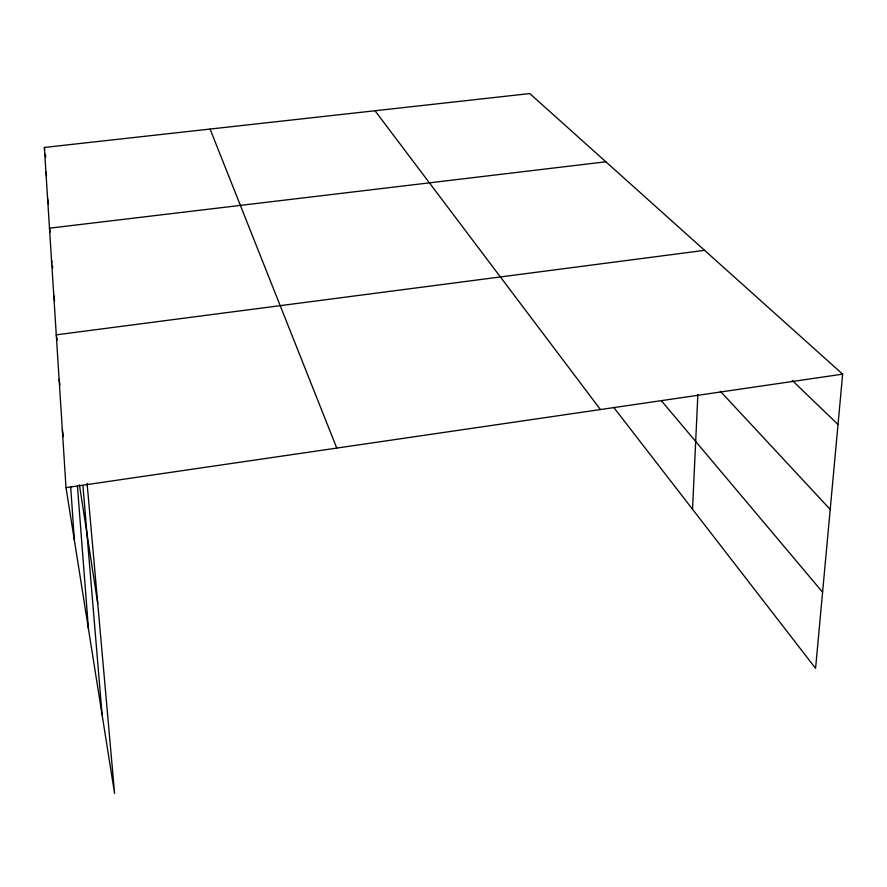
<?xml version="1.0" encoding="UTF-8"?>
<svg xmlns="http://www.w3.org/2000/svg" width="887" height="887" viewBox="0 0 887 887"><rect width="100%" height="100%" fill="white"/><g stroke="black" fill="none" stroke-linecap="round" stroke-linejoin="round"><path stroke-width="1.33" d="M692.525 509.26L697.869 394.593M87.092 483.371L114.589 793.433L66.015 487.662L44.35 147.453L529.772 93.567L842.65 374.148L815.585 668.343L613.726 407.399M66.015 487.662L842.65 374.148M704.588 250.334L56.28 334.842L57.112 340.209M605.854 161.789L49.495 228.181L50.093 232.194M792.291 380.49L838.015 424.507M720.322 391.234L830.21 509.426M661.769 401.19L822.593 592.206M375.013 110.742L600.421 409.55M210.064 129.058L336.761 448.079M62.334 429.862L63.398 436.637M59.119 379.359L59.961 384.814M53.763 295.304L54.606 300.76M79.42 484.812L97.747 603.581M51.513 259.958L51.923 262.663M52.333 265.357L52.743 268.051M45.902 171.834L46.523 175.936M47.61 198.61L48.408 203.921M44.35 147.453L44.76 150.191M45.37 154.294L45.78 157.032M82.957 485.832L102.094 714.767M77.446 486.209L88.445 628.872M70.683 486.863L74.386 540.349"/></g></svg>
